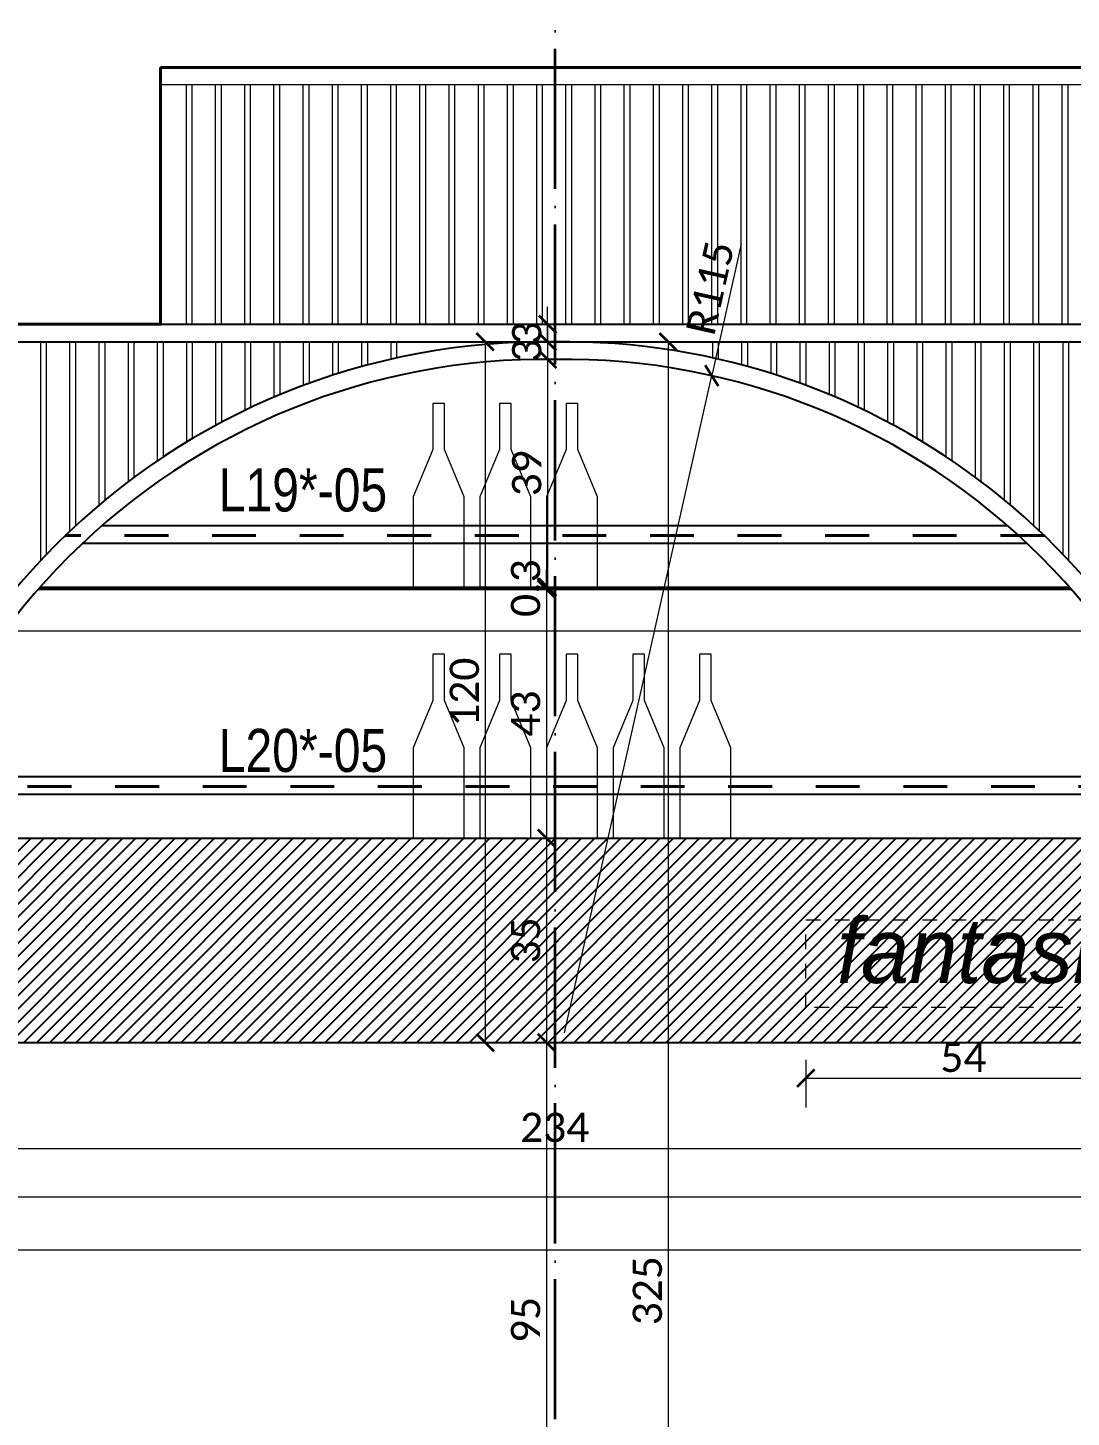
# Model space of a CAD drawing. Header units: centimetres. Extents: x -26724 to 60145, y -23645 to 6771.
# Drawn here: x -708.5 to -529.8, y 527.1 to 765.1 of the extents above; entities that cross this region are included whole.
import ezdxf

# ---------------------------------------------------------------- set-up
doc = ezdxf.new("R2010")
doc.units = ezdxf.units.CM
doc.linetypes.add('ACAD_ISO04W100', pattern=[30, 24, -3, 0, -3])
doc.linetypes.add('DALEKOVOD_VN', pattern=[5, 2.5, -2.5])
for name, color, linetype, lineweight in [('2.IZGLED', 7, 'Continuous', 13), ('4.KOTE', 88, 'Continuous', 15), ('zid', 7, 'Continuous', 40)]:
    doc.layers.add(name, color=color, linetype=linetype, lineweight=lineweight)
doc.layers.add('3.IZGLED 2', color=7, linetype='Continuous', lineweight=9, true_color=0x4a4a4a)
doc.layers.add('IZGLED 2', color=253, linetype='Continuous', lineweight=9, true_color=0x828282)
doc.layers.add('tekst', color=7, linetype='Continuous')
doc.styles.add('KOTE', font='arial.ttf', dxfattribs={"width": 0.8})
doc.styles.get("Standard").update_dxf_attribs({"font": 'calibri.ttf'})
doc.dimstyles.new('ja 1 30 izgledi zidova', dxfattribs={"dimtxt": 5, "dimasz": 3, "dimexe": 5, "dimexo": 5, "dimgap": 1, "dimtad": 1, "dimdec": 0, "dimtxsty": 'Standard', "dimblk": 'ARCHTICK', "dimcen": 2.5, "dimclrd": 256, "dimclrt": 7, "dimadec": 0, "dimazin": 0, "dimtfac": 1, "dimtdec": 0, "dimtix": 1, "dimtmove": 1, "dimatfit": 3, "dimldrblk": 'ARCHTICK', "dimfxl": 5, "dimfxlon": 1, "dimlwd": 0, "dimlwe": 9, "dimarcsym": 0})
doc.dimstyles.new('ja 1 50', dxfattribs={"dimtxt": 10, "dimasz": 5, "dimexe": 5, "dimexo": 5, "dimgap": 1, "dimtad": 1, "dimdec": 0, "dimtxsty": 'Standard', "dimblk": 'ARCHTICK', "dimcen": 2.5, "dimclrd": 256, "dimclrt": 7, "dimadec": 0, "dimazin": 0, "dimtfac": 1, "dimtdec": 0, "dimtix": 1, "dimtmove": 1, "dimatfit": 3, "dimldrblk": 'ARCHTICK', "dimfxl": 10, "dimfxlon": 1, "dimlwd": 0, "dimlwe": 9, "dimarcsym": 0})

# ---------------------------------------------------------------- blocks, each defined once
blk = doc.blocks.new('_ArchTick')
at = {"color": 0, "linetype": 'ByBlock', "const_width": 0.15}
blk.add_lwpolyline([(-0.5, -0.5), (0.5, 0.5)], dxfattribs=at)
blk = doc.blocks.new('*D578')
at = {"layer": '4.KOTE', "color": 0, "lineweight": 9, "transparency": 16777216}
for p, q in [((-1064.13, 664.26), (-1064.13, 656.81)), ((-501.22, 662.94), (-501.22, 656.81))]:
    blk.add_line(p, q, dxfattribs=at)
at = {"layer": '4.KOTE', "lineweight": 0, "transparency": 16777216}
blk.add_line((-1064.13, 661.81), (-501.22, 661.81), dxfattribs=at)
at = {"layer": 'Defpoints', "color": 0, "transparency": 16777216}
for p in [(-1064.13, 669.26), (-501.22, 667.29, -13.5), (-501.22, 661.81)]:
    blk.add_point(p, dxfattribs=at)
at = {"layer": '4.KOTE', "lineweight": 0, "transparency": 16777216, "xscale": 3, "yscale": 3, "zscale": 3, "rotation": 180}
blk.add_blockref('_ArchTick', (-1064.13, 661.81), dxfattribs=at)
at = {"layer": '4.KOTE', "lineweight": 0, "transparency": 16777216, "xscale": 3, "yscale": 3, "zscale": 3}
blk.add_blockref('_ArchTick', (-501.22, 661.81), dxfattribs=at)
at = {"layer": '4.KOTE', "color": 7, "transparency": 16777216, "insert": (-782.67, 665.37), "char_height": 5, "attachment_point": 5}
blk.add_mtext('563', dxfattribs=at)
blk = doc.blocks.new('*D579')
at = {"layer": '4.KOTE', "color": 0, "lineweight": 9, "transparency": 16777216}
for p, q in [((-1064.22, 566.93), (-1064.22, 559.87)), ((-501.22, 567.74), (-501.22, 559.87))]:
    blk.add_line(p, q, dxfattribs=at)
at = {"layer": '4.KOTE', "lineweight": 0, "transparency": 16777216}
blk.add_line((-1064.22, 564.87), (-501.22, 564.87), dxfattribs=at)
at = {"layer": 'Defpoints', "color": 0, "transparency": 16777216}
for p in [(-501.22, 577.1, -13.5), (-1064.22, 573.33, -13.5), (-501.22, 564.87)]:
    blk.add_point(p, dxfattribs=at)
at = {"layer": '4.KOTE', "lineweight": 0, "transparency": 16777216, "xscale": 3, "yscale": 3, "zscale": 3, "rotation": 180}
blk.add_blockref('_ArchTick', (-1064.22, 564.87), dxfattribs=at)
at = {"layer": '4.KOTE', "lineweight": 0, "transparency": 16777216, "xscale": 3, "yscale": 3, "zscale": 3}
blk.add_blockref('_ArchTick', (-501.22, 564.87), dxfattribs=at)
at = {"layer": '4.KOTE', "color": 7, "transparency": 16777216, "insert": (-782.72, 568.43), "char_height": 5, "attachment_point": 5}
blk.add_mtext('563', dxfattribs=at)
blk = doc.blocks.new('*D745')
at = {"layer": '4.KOTE', "color": 0, "lineweight": 9, "transparency": 16777216}
for p, q in [((-501.22, 574.92), (-501.22, 578.18)), ((-735.22, 576.82), (-735.22, 568.18))]:
    blk.add_line(p, q, dxfattribs=at)
at = {"layer": '4.KOTE', "lineweight": 0, "transparency": 16777216}
blk.add_line((-735.22, 573.18), (-501.22, 573.18), dxfattribs=at)
at = {"layer": 'Defpoints', "color": 0, "transparency": 16777216}
for p in [(-735.22, 591.33, -13.5), (-501.22, 573.18, -13.5), (-501.22, 573.18)]:
    blk.add_point(p, dxfattribs=at)
at = {"layer": '4.KOTE', "lineweight": 0, "transparency": 16777216, "xscale": 3, "yscale": 3, "zscale": 3, "rotation": 180}
blk.add_blockref('_ArchTick', (-735.22, 573.18), dxfattribs=at)
at = {"layer": '4.KOTE', "lineweight": 0, "transparency": 16777216, "xscale": 3, "yscale": 3, "zscale": 3}
blk.add_blockref('_ArchTick', (-501.22, 573.18), dxfattribs=at)
at = {"layer": '4.KOTE', "color": 7, "transparency": 16777216, "insert": (-618.22, 576.75), "char_height": 5, "attachment_point": 5}
blk.add_mtext('234', dxfattribs=at)
blk = doc.blocks.new('*D752')
at = {"layer": '4.KOTE', "lineweight": 0, "transparency": 16777216}
for p, q in [((-619.44, 714.29), (-619.44, 717.29)), ((-619.44, 714.29), (-619.44, 711.29)), ((-619.44, 711.29), (-619.44, 708.29))]:
    blk.add_line(p, q, dxfattribs=at)
at = {"layer": '4.KOTE', "color": 0, "lineweight": 9, "transparency": 16777216}
for p, q in [((-619.28, 714.29), (-624.44, 714.29)), ((-620.28, 711.29), (-624.44, 711.29))]:
    blk.add_line(p, q, dxfattribs=at)
at = {"layer": 'Defpoints', "color": 0, "transparency": 16777216}
for p in [(-616.3, 714.29, -13.5), (-619.44, 711.29), (-618.17, 711.29, -13.5)]:
    blk.add_point(p, dxfattribs=at)
at = {"layer": '4.KOTE', "lineweight": 0, "transparency": 16777216, "xscale": 3, "yscale": 3, "zscale": 3}
for p, rotation in [((-619.44, 714.29), 270), ((-619.44, 711.29), 90)]:
    blk.add_blockref('_ArchTick', p, dxfattribs=dict(at, rotation=rotation))
at = {"layer": '4.KOTE', "color": 7, "transparency": 16777216, "insert": (-623, 712.79), "char_height": 5, "attachment_point": 5, "rotation": 90}
blk.add_mtext('3', dxfattribs=at)
blk = doc.blocks.new('*D753')
at = {"layer": '4.KOTE', "lineweight": 0, "transparency": 16777216}
for p, q in [((-619.44, 711.29), (-619.44, 714.29)), ((-619.44, 711.29), (-619.44, 708.29)), ((-619.44, 708.29), (-619.44, 705.29))]:
    blk.add_line(p, q, dxfattribs=at)
at = {"layer": '4.KOTE', "color": 0, "lineweight": 9, "transparency": 16777216}
for p, q in [((-620.28, 711.29), (-624.44, 711.29)), ((-620.28, 708.29), (-624.44, 708.29))]:
    blk.add_line(p, q, dxfattribs=at)
at = {"layer": 'Defpoints', "color": 0, "transparency": 16777216}
for p in [(-618.17, 711.29, -13.5), (-619.44, 708.29), (-618.17, 708.29, -13.5)]:
    blk.add_point(p, dxfattribs=at)
at = {"layer": '4.KOTE', "lineweight": 0, "transparency": 16777216, "xscale": 3, "yscale": 3, "zscale": 3}
for p, rotation in [((-619.44, 711.29), 270), ((-619.44, 708.29), 90)]:
    blk.add_blockref('_ArchTick', p, dxfattribs=dict(at, rotation=rotation))
at = {"layer": '4.KOTE', "color": 7, "transparency": 16777216, "insert": (-623, 709.79), "char_height": 5, "attachment_point": 5, "rotation": 90}
blk.add_mtext('3', dxfattribs=at)
blk = doc.blocks.new('*D754')
at = {"layer": '4.KOTE', "color": 0, "lineweight": 9, "transparency": 16777216}
for p, q in [((-620.28, 708.29), (-624.44, 708.29)), ((-620.28, 669.26), (-624.44, 669.26))]:
    blk.add_line(p, q, dxfattribs=at)
at = {"layer": '4.KOTE', "lineweight": 0, "transparency": 16777216}
blk.add_line((-619.44, 708.29), (-619.44, 669.26), dxfattribs=at)
at = {"layer": 'Defpoints', "color": 0, "transparency": 16777216}
for p in [(-618.17, 708.29, -13.5), (-619.44, 669.26), (-618.17, 669.26, -13.5)]:
    blk.add_point(p, dxfattribs=at)
at = {"layer": '4.KOTE', "lineweight": 0, "transparency": 16777216, "xscale": 3, "yscale": 3, "zscale": 3}
for p, rotation in [((-619.44, 708.29), 90), ((-619.44, 669.26), 270)]:
    blk.add_blockref('_ArchTick', p, dxfattribs=dict(at, rotation=rotation))
at = {"layer": '4.KOTE', "color": 7, "transparency": 16777216, "insert": (-623, 688.78), "char_height": 5, "attachment_point": 5, "rotation": 90}
blk.add_mtext('39', dxfattribs=at)
blk = doc.blocks.new('*D755')
at = {"layer": '4.KOTE', "lineweight": 0, "transparency": 16777216}
for p, q in [((-619.63, 669.26), (-619.63, 672.26)), ((-619.63, 669.26), (-619.63, 668.96)), ((-619.63, 668.96), (-619.63, 665.96))]:
    blk.add_line(p, q, dxfattribs=at)
at = {"layer": '4.KOTE', "color": 0, "lineweight": 9, "transparency": 16777216}
for p, q in [((-619.63, 669.26), (-624.63, 669.26)), ((-619.63, 668.96), (-624.63, 668.96))]:
    blk.add_line(p, q, dxfattribs=at)
at = {"layer": 'Defpoints', "color": 0, "transparency": 16777216}
for p in [(-619.63, 668.96), (-619.44, 669.26), (-619.44, 668.96)]:
    blk.add_point(p, dxfattribs=at)
at = {"layer": '4.KOTE', "lineweight": 0, "transparency": 16777216, "xscale": 3, "yscale": 3, "zscale": 3}
for p, rotation in [((-619.63, 669.26), 270), ((-619.63, 668.96), 90)]:
    blk.add_blockref('_ArchTick', p, dxfattribs=dict(at, rotation=rotation))
at = {"layer": '4.KOTE', "color": 7, "transparency": 16777216, "insert": (-623.19, 669.11), "char_height": 5, "width": 3.2606, "attachment_point": 5, "rotation": 90}
blk.add_mtext('0.3', dxfattribs=at)
blk = doc.blocks.new('*D756')
at = {"layer": '4.KOTE', "color": 0, "lineweight": 9, "transparency": 16777216}
for p, q in [((-619.63, 668.96), (-624.63, 668.96)), ((-619.63, 626.29), (-624.63, 626.29))]:
    blk.add_line(p, q, dxfattribs=at)
at = {"layer": '4.KOTE', "lineweight": 0, "transparency": 16777216}
blk.add_line((-619.63, 668.96), (-619.63, 626.29), dxfattribs=at)
at = {"layer": 'Defpoints', "color": 0, "transparency": 16777216}
for p in [(-619.44, 668.96), (-619.63, 626.29), (-619.63, 626.29)]:
    blk.add_point(p, dxfattribs=at)
at = {"layer": '4.KOTE', "lineweight": 0, "transparency": 16777216, "xscale": 3, "yscale": 3, "zscale": 3}
for p, rotation in [((-619.63, 668.96), 90), ((-619.63, 626.29), 270)]:
    blk.add_blockref('_ArchTick', p, dxfattribs=dict(at, rotation=rotation))
at = {"layer": '4.KOTE', "color": 7, "transparency": 16777216, "insert": (-623.19, 647.63), "char_height": 5, "attachment_point": 5, "rotation": 90}
blk.add_mtext('43', dxfattribs=at)
blk = doc.blocks.new('*D757')
at = {"layer": '4.KOTE', "color": 0, "lineweight": 9, "transparency": 16777216}
for p, q in [((-619.63, 626.29), (-624.63, 626.29)), ((-618.97, 591.29), (-614.63, 591.29))]:
    blk.add_line(p, q, dxfattribs=at)
at = {"layer": '4.KOTE', "lineweight": 0, "transparency": 16777216}
blk.add_line((-619.63, 626.29), (-619.63, 591.29), dxfattribs=at)
at = {"layer": 'Defpoints', "color": 0, "transparency": 16777216}
for p in [(-619.63, 626.29), (-621.15, 591.29, -13.5), (-619.63, 591.29)]:
    blk.add_point(p, dxfattribs=at)
at = {"layer": '4.KOTE', "lineweight": 0, "transparency": 16777216, "xscale": 3, "yscale": 3, "zscale": 3}
for p, rotation in [((-619.63, 626.29), 90), ((-619.63, 591.29), 270)]:
    blk.add_blockref('_ArchTick', p, dxfattribs=dict(at, rotation=rotation))
at = {"layer": '4.KOTE', "color": 7, "transparency": 16777216, "insert": (-623.19, 608.79), "char_height": 5, "attachment_point": 5, "rotation": 90}
blk.add_mtext('35', dxfattribs=at)
blk = doc.blocks.new('*D758')
at = {"layer": '4.KOTE', "lineweight": 0, "transparency": 16777216}
blk.add_line((-619.63, 591.29), (-619.63, 496.29), dxfattribs=at)
at = {"layer": '4.KOTE', "color": 0, "lineweight": 9, "transparency": 16777216}
for p, q in [((-618.97, 591.29), (-614.63, 591.29)), ((-615.77, 496.29), (-624.63, 496.29))]:
    blk.add_line(p, q, dxfattribs=at)
at = {"layer": 'Defpoints', "color": 0, "transparency": 16777216}
for p in [(-621.15, 591.29, -13.5), (-619.63, 496.29), (-598.89, 496.29, -13.5)]:
    blk.add_point(p, dxfattribs=at)
at = {"layer": '4.KOTE', "lineweight": 0, "transparency": 16777216, "xscale": 3, "yscale": 3, "zscale": 3}
for p, rotation in [((-619.63, 591.29), 90), ((-619.63, 496.29), 270)]:
    blk.add_blockref('_ArchTick', p, dxfattribs=dict(at, rotation=rotation))
at = {"layer": '4.KOTE', "color": 7, "transparency": 16777216, "insert": (-623.19, 543.79), "char_height": 5, "attachment_point": 5, "rotation": 90}
blk.add_mtext('95', dxfattribs=at)
blk = doc.blocks.new('*D770')
at = {"layer": '4.KOTE', "color": 0, "lineweight": 9, "transparency": 16777216}
for p, q in [((-575.22, 588.31), (-575.22, 580.2)), ((-521.22, 588.31), (-521.22, 580.2))]:
    blk.add_line(p, q, dxfattribs=at)
at = {"layer": '4.KOTE', "lineweight": 0, "transparency": 16777216}
blk.add_line((-575.22, 585.2), (-521.22, 585.2), dxfattribs=at)
at = {"layer": 'Defpoints', "color": 0, "transparency": 16777216}
for p in [(-575.22, 598.9, -13.5), (-521.22, 598.9, -13.5), (-521.22, 585.2)]:
    blk.add_point(p, dxfattribs=at)
at = {"layer": '4.KOTE', "lineweight": 0, "transparency": 16777216, "xscale": 3, "yscale": 3, "zscale": 3, "rotation": 180}
blk.add_blockref('_ArchTick', (-575.22, 585.2), dxfattribs=at)
at = {"layer": '4.KOTE', "lineweight": 0, "transparency": 16777216, "xscale": 3, "yscale": 3, "zscale": 3}
blk.add_blockref('_ArchTick', (-521.22, 585.2), dxfattribs=at)
at = {"layer": '4.KOTE', "color": 7, "transparency": 16777216, "insert": (-548.22, 588.74), "char_height": 5, "attachment_point": 5}
blk.add_mtext('54', dxfattribs=at)
blk = doc.blocks.new('*D772')
at = {"layer": '4.KOTE', "color": 0, "lineweight": 9, "transparency": 16777216}
for p, q in [((-602.2, 711.29), (-593.77, 711.29)), ((-600.44, 386.29), (-593.77, 386.29))]:
    blk.add_line(p, q, dxfattribs=at)
at = {"layer": '4.KOTE', "lineweight": 0, "transparency": 16777216}
blk.add_line((-598.77, 711.29), (-598.77, 386.29), dxfattribs=at)
at = {"layer": 'Defpoints', "color": 0, "transparency": 16777216}
for p in [(-614.91, 711.29, -13.5), (-605.85, 386.29, -13.5), (-598.77, 386.29)]:
    blk.add_point(p, dxfattribs=at)
at = {"layer": '4.KOTE', "lineweight": 0, "transparency": 16777216, "xscale": 3, "yscale": 3, "zscale": 3}
for p, rotation in [((-598.77, 711.29), 90), ((-598.77, 386.29), 270)]:
    blk.add_blockref('_ArchTick', p, dxfattribs=dict(at, rotation=rotation))
at = {"layer": '4.KOTE', "color": 7, "transparency": 16777216, "insert": (-602.33, 548.79), "char_height": 5, "attachment_point": 5, "rotation": 90}
blk.add_mtext('325', dxfattribs=at)
blk = doc.blocks.new('*D774')
at = {"layer": '4.KOTE', "color": 0, "lineweight": 9, "transparency": 16777216}
for p, q in [((-625.11, 711.29), (-635.11, 711.29)), ((-630.66, 591.29), (-635.11, 591.29))]:
    blk.add_line(p, q, dxfattribs=at)
at = {"layer": '4.KOTE', "lineweight": 0, "transparency": 16777216}
blk.add_line((-630.11, 711.29), (-630.11, 591.29), dxfattribs=at)
at = {"layer": 'Defpoints', "color": 0, "transparency": 16777216}
for p in [(-619.44, 711.29), (-630.11, 591.29), (-628.4, 591.29, -13.5)]:
    blk.add_point(p, dxfattribs=at)
at = {"layer": '4.KOTE', "lineweight": 0, "transparency": 16777216, "xscale": 3, "yscale": 3, "zscale": 3}
for p, rotation in [((-630.11, 711.29), 90), ((-630.11, 591.29), 270)]:
    blk.add_blockref('_ArchTick', p, dxfattribs=dict(at, rotation=rotation))
at = {"layer": '4.KOTE', "color": 7, "transparency": 16777216, "insert": (-633.67, 651.29), "char_height": 5, "attachment_point": 5, "rotation": 90}
blk.add_mtext('120', dxfattribs=at)
blk = doc.blocks.new('*D775')
at = {"layer": '4.KOTE', "color": 0, "lineweight": 9, "transparency": 16777216}
for p, q in [((-1067.22, 554.86), (-1067.22, 560.83)), ((-498.22, 554.86), (-498.22, 560.83))]:
    blk.add_line(p, q, dxfattribs=at)
at = {"layer": '4.KOTE', "lineweight": 0, "transparency": 16777216}
blk.add_line((-1067.22, 555.83), (-498.22, 555.83), dxfattribs=at)
at = {"layer": 'Defpoints', "color": 0, "transparency": 16777216}
for p in [(-498.22, 555.83), (-1067.22, 550.79, -13.5), (-498.22, 550.79, -13.5)]:
    blk.add_point(p, dxfattribs=at)
at = {"layer": '4.KOTE', "lineweight": 0, "transparency": 16777216, "xscale": 3, "yscale": 3, "zscale": 3, "rotation": 180}
blk.add_blockref('_ArchTick', (-1067.22, 555.83), dxfattribs=at)
at = {"layer": '4.KOTE', "lineweight": 0, "transparency": 16777216, "xscale": 3, "yscale": 3, "zscale": 3}
blk.add_blockref('_ArchTick', (-498.22, 555.83), dxfattribs=at)
at = {"layer": '4.KOTE', "color": 7, "transparency": 16777216, "insert": (-782.72, 559.39), "char_height": 5, "attachment_point": 5}
blk.add_mtext('569', dxfattribs=at)
blk = doc.blocks.new('*D788')
at = {"layer": '4.KOTE', "lineweight": 0, "transparency": 16777216}
for p in [(-586.26, 728.08), (-616.56, 592.94)]:
    blk.add_line(p, (-591.33, 705.51), dxfattribs=at)
at = {"layer": 'Defpoints', "color": 0, "transparency": 16777216}
for p in [(-591.33, 705.51, -13.5), (-616.56, 592.94, -13.5)]:
    blk.add_point(p, dxfattribs=at)
at = {"layer": '4.KOTE', "lineweight": 0, "transparency": 16777216, "xscale": 3, "yscale": 3, "zscale": 3, "rotation": 257.3623658542821}
blk.add_blockref('_ArchTick', (-591.33, 705.51), dxfattribs=at)
at = {"layer": '4.KOTE', "color": 7, "transparency": 16777216, "insert": (-591.59, 720.5), "char_height": 5, "attachment_point": 5, "rotation": 77.3624}
blk.add_mtext('R115', dxfattribs=at)
blk = doc.blocks.new('*D1820')
at = {"layer": '4.KOTE', "color": 0, "lineweight": 9, "transparency": 16777216}
for p, q in [((-12416.28, 713.89), (-12431.28, 713.89)), ((-12416.28, 573.89), (-12431.28, 573.89))]:
    blk.add_line(p, q, dxfattribs=at)
at = {"layer": '4.KOTE', "lineweight": 0, "transparency": 16777216}
blk.add_line((-12426.28, 713.89), (-12426.28, 573.89), dxfattribs=at)
at = {"layer": 'Defpoints', "color": 0, "transparency": 16777216}
for p in [(-12402.55, 713.89), (-12426.28, 573.89), (0, 573.89, 13.5)]:
    blk.add_point(p, dxfattribs=at)
at = {"layer": '4.KOTE', "lineweight": 0, "transparency": 16777216, "xscale": 5, "yscale": 5, "zscale": 5}
for p, rotation in [((-12426.28, 713.89), 90), ((-12426.28, 573.89), 270)]:
    blk.add_blockref('_ArchTick', p, dxfattribs=dict(at, rotation=rotation))
at = {"layer": '4.KOTE', "color": 7, "transparency": 16777216, "insert": (-12432.4, 643.89), "char_height": 10, "attachment_point": 5, "rotation": 90}
blk.add_mtext('140', dxfattribs=at)
blk = doc.blocks.new('*D2096')
at = {"layer": '4.KOTE', "color": 0, "lineweight": 9, "transparency": 16777216}
for p, q in [((-19851.49, 761.85), (-19866.49, 761.85)), ((-19854.88, 611.85), (-19866.49, 611.85))]:
    blk.add_line(p, q, dxfattribs=at)
at = {"layer": '4.KOTE', "lineweight": 0, "transparency": 16777216}
blk.add_line((-19861.49, 761.85), (-19861.49, 611.85), dxfattribs=at)
at = {"layer": 'Defpoints', "color": 0, "transparency": 16777216}
for p in [(0, 761.85, 13.5), (-19861.49, 611.85), (-19849.98, 611.85, 13.5)]:
    blk.add_point(p, dxfattribs=at)
at = {"layer": '4.KOTE', "lineweight": 0, "transparency": 16777216, "xscale": 5, "yscale": 5, "zscale": 5}
for p, rotation in [((-19861.49, 761.85), 90), ((-19861.49, 611.85), 270)]:
    blk.add_blockref('_ArchTick', p, dxfattribs=dict(at, rotation=rotation))
at = {"layer": '4.KOTE', "color": 7, "transparency": 16777216, "insert": (-19867.61, 686.85), "char_height": 10, "attachment_point": 5, "rotation": 90}
blk.add_mtext('150', dxfattribs=at)

msp = doc.modelspace()

# ---------------------------------------------------------------- hatches: boundary and pattern name
at = {"true_color": 0x636466}
h = msp.add_hatch(dxfattribs=at)
h.set_pattern_fill('ANSI31', color=251, scale=0.5)
h.set_pattern_definition([(45, (-7201.4149, 329.1335), (-1.122532, 1.122532), [])])
h.paths.add_polyline_path([(-506.13, 626.33), (-730.3, 626.33, 0.077048), (-735.21, 591.33), (-501.22, 591.33, 0.077048)])

# ---------------------------------------------------------------- linework, layer by layer
for p, q in [((-1064.22, 714.29, -13.5), (-501.22, 714.29, -13.5)), ((-1064.22, 711.29, -13.5), (-501.22, 711.29, -13.5)), ((-706.64, 668.96), (-529.79, 668.96)), ((-706.38, 669.26), (-530.06, 669.26)), ((-730.3, 626.29, -13.5), (-506.13, 626.29, -13.5)), ((-1064.22, 591.29, -13.5), (-501.22, 591.29, -13.5))]:
    msp.add_line(p, q)
at = {"color": 253, "true_color": 0x9898cc}
for p, q in [((-540.6, 679.76), (-695.83, 679.76)), ((-537.3, 676.76), (-699.13, 676.76)), ((-509.86, 636.79, -13.5), (-726.57, 636.79, -13.5)), ((-508.68, 633.79, -13.5), (-727.75, 633.79, -13.5))]:
    msp.add_line(p, q, dxfattribs=at)
for centre, radius, start, end in [((-619.87, 592.94, -13.5), 118.36, 89.2005, 180.7995), ((-616.56, 592.94, -13.5), 118.36, 12.9525, 90.7995), ((-619.87, 592.94, -13.5), 115.36, 89.2005, 180.7995), ((-616.56, 592.94, -13.5), 115.36, 359.2005, 90.7995)]:
    msp.add_arc(centre, radius, start, end)
at = {"layer": '2.IZGLED'}
msp.add_line((-501.22, 755.29, -13.5), (-685.72, 755.29, -13.5), dxfattribs=at)
at = {"layer": '2.IZGLED', "color": 6}
for points in [[(-637.08, 700.76), (-639.08, 700.76), (-639.08, 692.84), (-642.45, 684.76), (-642.45, 669.26), (-633.7, 669.26), (-633.7, 684.76), (-637.08, 692.84)], [(-625.67, 700.76), (-627.67, 700.76), (-627.67, 692.84), (-631.04, 684.76), (-631.04, 669.26), (-622.29, 669.26), (-622.29, 684.76), (-625.67, 692.84)], [(-614.26, 700.76), (-616.26, 700.76), (-616.26, 692.84), (-619.63, 684.76), (-619.63, 669.26), (-610.88, 669.26), (-610.88, 684.76), (-614.26, 692.84)], [(-637.08, 657.79), (-639.08, 657.79), (-639.08, 649.87), (-642.45, 641.79), (-642.45, 626.29), (-633.7, 626.29), (-633.7, 641.79), (-637.08, 649.87)], [(-625.67, 657.79), (-627.67, 657.79), (-627.67, 649.87), (-631.04, 641.79), (-631.04, 626.29), (-622.29, 626.29), (-622.29, 641.79), (-625.67, 649.87)], [(-614.26, 657.79), (-616.26, 657.79), (-616.26, 649.87), (-619.63, 641.79), (-619.63, 626.29), (-610.88, 626.29), (-610.88, 641.79), (-614.26, 649.87)], [(-602.84, 657.79), (-604.84, 657.79), (-604.84, 649.87), (-608.22, 641.79), (-608.22, 626.29), (-599.47, 626.29), (-599.47, 641.79), (-602.84, 649.87)], [(-591.43, 657.79), (-593.43, 657.79), (-593.43, 649.87), (-596.81, 641.79), (-596.81, 626.29), (-588.06, 626.29), (-588.06, 641.79), (-591.43, 649.87)]]:
    msp.add_lwpolyline(points, close=True, dxfattribs=at)
at = {"layer": '3.IZGLED 2'}
for p, q in [((-681.3, 714.29, -13.5), (-681.3, 755.29, -13.5)), ((-680.3, 714.29, -13.5), (-680.3, 755.29, -13.5)), ((-676.3, 714.29, -13.5), (-676.3, 755.29, -13.5)), ((-675.3, 714.29, -13.5), (-675.3, 755.29, -13.5)), ((-671.3, 714.29, -13.5), (-671.3, 755.29, -13.5)), ((-670.3, 714.29, -13.5), (-670.3, 755.29, -13.5)), ((-666.3, 714.29, -13.5), (-666.3, 755.29, -13.5)), ((-665.3, 714.29, -13.5), (-665.3, 755.29, -13.5)), ((-661.3, 714.29, -13.5), (-661.3, 755.29, -13.5)), ((-660.3, 714.29, -13.5), (-660.3, 755.29, -13.5)), ((-656.3, 714.29, -13.5), (-656.3, 755.29, -13.5)), ((-655.3, 714.29, -13.5), (-655.3, 755.29, -13.5)), ((-651.3, 714.29, -13.5), (-651.3, 755.29, -13.5)), ((-650.3, 714.29, -13.5), (-650.3, 755.29, -13.5)), ((-646.3, 714.29, -13.5), (-646.3, 755.29, -13.5)), ((-645.3, 714.29, -13.5), (-645.3, 755.29, -13.5)), ((-641.3, 714.29, -13.5), (-641.3, 755.29, -13.5)), ((-640.3, 714.29, -13.5), (-640.3, 755.29, -13.5)), ((-636.3, 714.29, -13.5), (-636.3, 755.29, -13.5)), ((-635.3, 714.29, -13.5), (-635.3, 755.29, -13.5)), ((-631.3, 714.29, -13.5), (-631.3, 755.29, -13.5)), ((-630.3, 714.29, -13.5), (-630.3, 755.29, -13.5)), ((-626.3, 714.29, -13.5), (-626.3, 755.29, -13.5)), ((-625.3, 714.29, -13.5), (-625.3, 755.29, -13.5)), ((-621.3, 714.29, -13.5), (-621.3, 755.29, -13.5)), ((-620.3, 714.29, -13.5), (-620.3, 755.29, -13.5)), ((-616.3, 714.29, -13.5), (-616.3, 755.29, -13.5)), ((-615.3, 714.29, -13.5), (-615.3, 755.29, -13.5)), ((-611.3, 714.29, -13.5), (-611.3, 755.29, -13.5)), ((-610.3, 714.29, -13.5), (-610.3, 755.29, -13.5)), ((-606.3, 714.29, -13.5), (-606.3, 755.29, -13.5)), ((-605.3, 714.29, -13.5), (-605.3, 755.29, -13.5)), ((-601.3, 714.29, -13.5), (-601.3, 755.29, -13.5)), ((-600.3, 714.29, -13.5), (-600.3, 755.29, -13.5)), ((-596.3, 714.29, -13.5), (-596.3, 755.29, -13.5)), ((-595.3, 714.29, -13.5), (-595.3, 755.29, -13.5)), ((-591.3, 714.29, -13.5), (-591.3, 755.29, -13.5)), ((-590.3, 714.29, -13.5), (-590.3, 755.29, -13.5)), ((-586.3, 714.29, -13.5), (-586.3, 755.29, -13.5)), ((-585.3, 714.29, -13.5), (-585.3, 755.29, -13.5)), ((-581.3, 714.29, -13.5), (-581.3, 755.29, -13.5)), ((-580.3, 714.29, -13.5), (-580.3, 755.29, -13.5)), ((-576.3, 714.29, -13.5), (-576.3, 755.29, -13.5)), ((-575.3, 714.29, -13.5), (-575.3, 755.29, -13.5)), ((-571.3, 714.29, -13.5), (-571.3, 755.29, -13.5)), ((-570.3, 714.29, -13.5), (-570.3, 755.29, -13.5)), ((-566.3, 714.29, -13.5), (-566.3, 755.29, -13.5)), ((-565.3, 714.29, -13.5), (-565.3, 755.29, -13.5)), ((-561.3, 714.29, -13.5), (-561.3, 755.29, -13.5)), ((-560.3, 714.29, -13.5), (-560.3, 755.29, -13.5)), ((-556.3, 714.29, -13.5), (-556.3, 755.29, -13.5)), ((-555.3, 714.29, -13.5), (-555.3, 755.29, -13.5)), ((-551.3, 714.29, -13.5), (-551.3, 755.29, -13.5)), ((-550.3, 714.29, -13.5), (-550.3, 755.29, -13.5)), ((-546.3, 714.29, -13.5), (-546.3, 755.29, -13.5)), ((-545.3, 714.29, -13.5), (-545.3, 755.29, -13.5)), ((-541.3, 714.29, -13.5), (-541.3, 755.29, -13.5)), ((-540.3, 714.29, -13.5), (-540.3, 755.29, -13.5)), ((-536.3, 714.29, -13.5), (-536.3, 755.29, -13.5)), ((-535.3, 714.29, -13.5), (-535.3, 755.29, -13.5)), ((-531.3, 714.29, -13.5), (-531.3, 755.29, -13.5)), ((-530.3, 714.29, -13.5), (-530.3, 755.29, -13.5)), ((-706.3, 711.29, -13.5), (-706.3, 673.9, -13.5)), ((-705.3, 711.29, -13.5), (-705.3, 674.95, -13.5)), ((-701.3, 711.29, -13.5), (-701.3, 678.92, -13.5)), ((-700.3, 711.29, -13.5), (-700.3, 679.85, -13.5)), ((-696.3, 711.29, -13.5), (-696.3, 683.39, -13.5)), ((-695.3, 711.29, -13.5), (-695.3, 684.22, -13.5)), ((-691.3, 711.29, -13.5), (-691.3, 687.38, -13.5)), ((-690.3, 711.29, -13.5), (-690.3, 688.13, -13.5)), ((-686.3, 711.29, -13.5), (-686.3, 690.96, -13.5)), ((-685.3, 711.29, -13.5), (-685.3, 691.63, -13.5)), ((-681.3, 711.29, -13.5), (-681.3, 694.16, -13.5)), ((-680.3, 711.29, -13.5), (-680.3, 694.76, -13.5)), ((-676.3, 711.29, -13.5), (-676.3, 697.03, -13.5)), ((-675.3, 711.29, -13.5), (-675.3, 697.57, -13.5)), ((-671.3, 711.29, -13.5), (-671.3, 699.59, -13.5)), ((-670.3, 711.29, -13.5), (-670.3, 700.06, -13.5)), ((-666.3, 711.29, -13.5), (-666.3, 701.85, -13.5)), ((-665.3, 711.29, -13.5), (-665.3, 702.27, -13.5)), ((-661.3, 711.29, -13.5), (-661.3, 703.85, -13.5)), ((-660.3, 711.29, -13.5), (-660.3, 704.21, -13.5)), ((-656.3, 711.29, -13.5), (-656.3, 705.59, -13.5)), ((-655.3, 711.29, -13.5), (-655.3, 705.9, -13.5)), ((-651.3, 711.29, -13.5), (-651.3, 707.08, -13.5)), ((-650.3, 711.29, -13.5), (-650.3, 707.35, -13.5)), ((-646.3, 711.29, -13.5), (-646.3, 708.33, -13.5)), ((-645.3, 711.29, -13.5), (-645.3, 708.56, -13.5)), ((-591.22, 711.29, -13.5), (-591.22, 708.56, -13.5)), ((-590.22, 711.29, -13.5), (-590.22, 708.33, -13.5)), ((-586.22, 711.29, -13.5), (-586.22, 707.35, -13.5)), ((-585.22, 711.29, -13.5), (-585.22, 707.08, -13.5)), ((-581.22, 711.29, -13.5), (-581.22, 705.9, -13.5)), ((-580.22, 711.29, -13.5), (-580.22, 705.59, -13.5)), ((-576.22, 711.29, -13.5), (-576.22, 704.21, -13.5)), ((-575.22, 711.29, -13.5), (-575.22, 703.85, -13.5)), ((-571.22, 711.29, -13.5), (-571.22, 702.27, -13.5)), ((-570.22, 711.29, -13.5), (-570.22, 701.85, -13.5)), ((-566.22, 711.29, -13.5), (-566.22, 700.06, -13.5)), ((-565.22, 711.29, -13.5), (-565.22, 699.59, -13.5)), ((-561.22, 711.29, -13.5), (-561.22, 697.57, -13.5)), ((-560.22, 711.29, -13.5), (-560.22, 697.03, -13.5)), ((-556.22, 711.29, -13.5), (-556.22, 694.76, -13.5)), ((-555.22, 711.29, -13.5), (-555.22, 694.16, -13.5)), ((-551.22, 711.29, -13.5), (-551.22, 691.63, -13.5)), ((-550.22, 711.29, -13.5), (-550.22, 690.96, -13.5)), ((-546.22, 711.29, -13.5), (-546.22, 688.13, -13.5)), ((-545.22, 711.29, -13.5), (-545.22, 687.38, -13.5)), ((-541.22, 711.29, -13.5), (-541.22, 684.22, -13.5)), ((-540.22, 711.29, -13.5), (-540.22, 683.39, -13.5)), ((-536.22, 711.29, -13.5), (-536.22, 679.85, -13.5)), ((-535.22, 711.29, -13.5), (-535.22, 678.92, -13.5)), ((-531.22, 711.29, -13.5), (-531.22, 674.95, -13.5)), ((-530.22, 711.29, -13.5), (-530.22, 673.9, -13.5))]:
    msp.add_line(p, q, dxfattribs=at)
at = {"layer": '4.KOTE', "linetype": 'DALEKOVOD_VN', "elevation": -13.5}
msp.add_lwpolyline([(-521.22, 597.29), (-575.22, 597.29), (-575.22, 612.29), (-521.22, 612.29), (-521.22, 597.29)], dxfattribs=at)
at = {"layer": 'IZGLED 2', "color": 5, "linetype": 'ACAD_ISO04W100', "lineweight": 35}
msp.add_line((-618.17, 285.99, -13.5), (-618.17, 830.94, -13.5), dxfattribs=at)
at = {"layer": 'zid'}
msp.add_line((-384.59, 758.29, -13.5), (-685.72, 758.29, -13.5), dxfattribs=at)
at = {"layer": 'zid', "color": 1, "linetype": 'DALEKOVOD_VN', "ltscale": 3}
for p, q in [((-534.39, 678.13, -13.5), (-702.04, 678.13, -13.5)), ((-505.99, 635.16, -13.5), (-730.44, 635.16, -13.5))]:
    msp.add_line(p, q, dxfattribs=at)
at = {"layer": 'zid', "elevation": -13.5}
msp.add_lwpolyline([(-685.72, 758.29), (-685.72, 714.29), (-715.72, 714.29), (-715.72, 758.29)], dxfattribs=at)

# ---------------------------------------------------------------- texts
at = {"color": 7, "true_color": 0xffffff, "insert": (-569.88, 612.59, -32.22), "char_height": 11.0919, "attachment_point": 1}
msp.add_mtext_dynamic_manual_height_columns('{\\fBell MT|b0|i1|c0|p18;fantasia}', width=505.2206, gutter_width=12.5, heights=[0], dxfattribs=at)
at = {"layer": 'tekst', "color": 1, "ltscale": 0.8, "style": 'KOTE', "width": 0.8}
for s, p in [('L19*-05', (-675.77, 682.24)), ('L20*-05', (-675.77, 637.64))]:
    msp.add_text(s, height=7.373, dxfattribs=at).set_placement(p)

# ---------------------------------------------------------------- dimensions: what is measured, and where the dimension line sits
at = {"layer": '4.KOTE'}
for base, p1, p2, dimstyle, picture, middle in [((-19861.49, 611.85), (0, 761.85, 13.5), (-19849.98, 611.85, 13.5), 'ja 1 50', '*D2096', (-19867.61, 686.85)), ((-12426.28, 573.89), (-12402.55, 713.89), (0, 573.89, 13.5), 'ja 1 50', '*D1820', (-12432.4, 643.89)), ((-619.44, 711.29), (-616.3, 714.29, -13.5), (-618.17, 711.29, -13.5), 'ja 1 30 izgledi zidova', '*D752', (-623, 712.79)), ((-619.44, 708.29), (-618.17, 711.29, -13.5), (-618.17, 708.29, -13.5), 'ja 1 30 izgledi zidova', '*D753', (-623, 709.79)), ((-630.11, 591.29), (-619.44, 711.29), (-628.4, 591.29, -13.5), 'ja 1 30 izgledi zidova', '*D774', (-633.67, 651.29)), ((-598.77, 386.29), (-614.91, 711.29, -13.5), (-605.85, 386.29, -13.5), 'ja 1 30 izgledi zidova', '*D772', (-602.33, 548.79)), ((-619.44, 669.26), (-618.17, 708.29, -13.5), (-618.17, 669.26, -13.5), 'ja 1 30 izgledi zidova', '*D754', (-623, 688.78)), ((-619.63, 626.29), (-619.44, 668.96), (-619.63, 626.29), 'ja 1 30 izgledi zidova', '*D756', (-623.19, 647.63)), ((-619.63, 591.29), (-619.63, 626.29), (-621.15, 591.29, -13.5), 'ja 1 30 izgledi zidova', '*D757', (-623.19, 608.79)), ((-619.63, 496.29), (-621.15, 591.29, -13.5), (-598.89, 496.29, -13.5), 'ja 1 30 izgledi zidova', '*D758', (-623.19, 543.79))]:
    dim = msp.add_linear_dim(base=base, p1=p1, p2=p2, angle=90, dimstyle=dimstyle, dxfattribs=at)
    dim.commit()
    dim.dimension.update_dxf_attribs({"geometry": picture, "text_midpoint": middle})
dim = msp.add_radius_dim(center=(-616.56, 592.94, -13.5), mpoint=(-591.33, 705.51, -13.5), dimstyle='ja 1 30 izgledi zidova', dxfattribs=at)
dim.commit()
dim.dimension.update_dxf_attribs({"geometry": '*D788', "text_midpoint": (-591.59, 720.5)})
dim = msp.add_linear_dim(base=(-619.63, 668.96), p1=(-619.44, 669.26), p2=(-619.44, 668.96), angle=90, text='0.3', dimstyle='ja 1 30 izgledi zidova', dxfattribs=at)
dim.commit()
dim.dimension.update_dxf_attribs({"geometry": '*D755', "text_midpoint": (-623.19, 669.11)})
for base, p1, p2, picture, middle in [((-501.22, 661.81), (-1064.13, 669.26), (-501.22, 667.29, -13.5), '*D578', (-782.67, 665.37)), ((-521.22, 585.2), (-575.22, 598.9, -13.5), (-521.22, 598.9, -13.5), '*D770', (-548.22, 588.74)), ((-501.22, 573.18), (-735.22, 591.33, -13.5), (-501.22, 573.18, -13.5), '*D745', (-618.22, 576.75)), ((-501.22, 564.87), (-1064.22, 573.33, -13.5), (-501.22, 577.1, -13.5), '*D579', (-782.72, 568.43)), ((-498.22, 555.83), (-1067.22, 550.79, -13.5), (-498.22, 550.79, -13.5), '*D775', (-782.72, 559.39))]:
    dim = msp.add_linear_dim(base=base, p1=p1, p2=p2, dimstyle='ja 1 30 izgledi zidova', dxfattribs=at)
    dim.commit()
    dim.dimension.update_dxf_attribs({"geometry": picture, "text_midpoint": middle})

doc.saveas('drawing.dxf')
